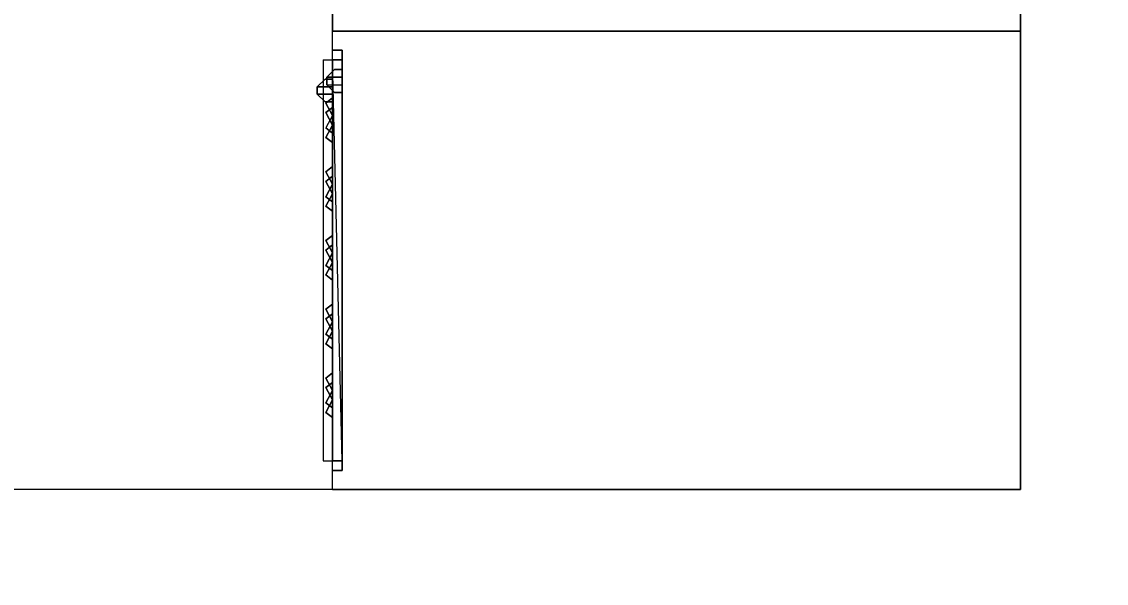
# Model space of a CAD drawing. Header units: inches. Extents: x 1913 to 24953, y -2945 to 1064.
# Drawn here: x 10608.32 to 10636.71, y -1128.98 to -1114.28 of the extents above; entities that cross this region are included whole.
import ezdxf

# ---------------------------------------------------------------- set-up
doc = ezdxf.new("R2010")
doc.units = ezdxf.units.IN
doc.header["$MEASUREMENT"] = 0
for name, color, linetype, lineweight in [('A-ANNO-DIMS', 211, 'Continuous', 9), ('A-WALL', 113, 'Continuous', 13), ('G-IMPT', 8, 'Continuous', 9), ('Q-SPCQ', 91, 'Continuous', 9)]:
    doc.layers.add(name, color=color, linetype=linetype, lineweight=lineweight)
doc.styles.add('Arial', font='arial.ttf', dxfattribs={"height": 12})
doc.dimstyles.new('Linear_-_3_32__Arial', dxfattribs={"dimscale": 12, "dimtxt": 12.243113, "dimasz": 1.333333, "dimexe": 1, "dimexo": 0.666667, "dimgap": 0.666667, "dimtad": 1, "dimdec": 5, "dimrnd": 0.03125, "dimzin": 1, "dimdsep": 46, "dimlunit": 4, "dimtxsty": 'Arial', "dimblk1": 'OBLIQUE', "dimblk2": 'OBLIQUE', "dimsah": 1, "dimcen": 0.09, "dimdle": 1, "dimazin": 0, "dimtfac": 1, "dimtdec": 4, "dimtix": 1, "dimtmove": 0, "dimatfit": 3, "dimfxl": 1, "dimtvp": 1, "dimtfill": 1, "dimfrac": 2, "dimtolj": 1, "dimtzin": 0, "dimarcsym": 2})

# ---------------------------------------------------------------- blocks, each defined once
blk = doc.blocks.new('Locker_Block_-_small_296 - 12ZLKR06_dwg-421959-FloorPlan')
at = {"layer": 'G-IMPT'}
for p, q in [((0, 36), (18, 36)), ((0, 36), (0, 24)), ((18, 36), (0, 36)), ((0, 36), (0, 24)), ((0, 24), (0, 36)), ((0, 36), (0, 36)), ((0, 36), (0, 24)), ((18, 36), (0, 36)), ((18, 36), (0, 36)), ((0, 36), (0, 36)), ((18, 36), (18, 24)), ((18, 36), (18, 24)), ((18, 36), (18, 36)), ((18, 36), (18, 36)), ((18, 36), (18, 35.5)), ((18, 36), (18, 35.5)), ((17.75, 35.5), (18, 35.5)), ((17.75, 35.5), (17.75, 24.5)), ((17.75, 24.5), (17.75, 35.5)), ((17.75, 35.5), (18, 35.5)), ((17.75, 35.25), (17.75, 35.5)), ((17.75, 35.5), (17.75, 24.5)), ((17.75, 35.5), (17.75, 35.25)), ((17.75, 35.5), (17.75, 35.25)), ((17.75, 35.25), (17.75, 35.5)), ((17.75, 35.25), (17.75, 35.5)), ((17.75, 35.5), (17.75, 35.25)), ((17.75, 35.5), (17.75, 35.25)), ((17.75, 35.5), (17.75, 35.25)), ((17.75, 35.25), (17.75, 35.5)), ((17.75, 35.25), (17.75, 35.5)), ((17.75, 35.25), (17.75, 35.5)), ((17.75, 35.5), (17.75, 35.25)), ((17.75, 35.5), (17.75, 35.25)), ((17.75, 35.25), (17.75, 35.5)), ((17.75, 35.5), (17.75, 24.5)), ((17.75, 35.5), (17.75, 24.5)), ((17.75, 35.5), (17.75, 24.5)), ((17.75, 35.5), (17.75, 35.25)), ((17.75, 35.5), (17.75, 35.25)), ((17.75, 35.5), (17.75, 24.5)), ((17.75, 24.5), (17.75, 35.5)), ((17.75, 35.5), (17.75, 24.5)), ((17.75, 24.5), (17.75, 35.5)), ((17.75, 24.5), (17.75, 35.5)), ((17.75, 24.5), (17.75, 35.5)), ((17.75, 35.5), (17.75, 35.25)), ((17.75, 35.5), (17.75, 35.25)), ((17.75, 35.5), (17.75, 24.5)), ((17.75, 35.5), (17.75, 24.5)), ((17.75, 35.25), (17.75, 35.5)), ((17.75, 35.5), (17.75, 35.5)), ((17.75, 35.5), (17.75, 35.25)), ((17.75, 35.5), (17.75, 35.25)), ((17.75, 35.5), (17.75, 35.5)), ((17.75, 35.5), (17.75, 35.25)), ((17.75, 35.25), (17.75, 35.5)), ((17.75, 35.5), (17.75, 35.5)), ((17.75, 35.5), (17.75, 35.25)), ((17.75, 35.25), (17.75, 35.5)), ((17.75, 35.25), (17.75, 35.5)), ((17.75, 35.5), (17.75, 35.5)), ((17.75, 35.25), (17.75, 35.5)), ((17.75, 35.25), (17.75, 35.5)), ((17.75, 35.5), (17.75, 35.5)), ((17.75, 35.5), (17.75, 35.5)), ((17.75, 35.5), (17.75, 35.25)), ((17.75, 35.25), (17.75, 35.5)), ((17.75, 35.5), (18, 35.5)), ((17.75, 35.5), (17.75, 35.5)), ((17.75, 35.5), (17.75, 35.5)), ((17.75, 35.5), (18, 35.5)), ((17.75, 35.5), (18, 35.5)), ((17.75, 35.5), (17.75, 35.5)), ((18, 35.5), (17.75, 35.5)), ((17.75, 35.5), (17.75, 35.5)), ((17.75, 35.5), (18, 35.5)), ((17.75, 35.5), (18, 35.5)), ((17.75, 35.5), (18, 35.5)), ((17.75, 35.5), (17.75, 35.5)), ((17.75, 35.5), (18, 35.5)), ((17.75, 35.5), (17.75, 35.5)), ((18, 35.5), (17.75, 35.5)), ((18, 35.5), (17.75, 35.5)), ((18, 35.5), (18, 24.5)), ((18, 35.5), (18, 24.5)), ((18, 35.5), (18, 35.5)), ((18, 35.5), (18, 35.5)), ((18, 35.5), (18, 35.5)), ((18, 35.5), (18, 35.5)), ((18, 35.5), (18, 35.5)), ((18, 35.5), (18, 35.5)), ((18, 35.5), (18, 35.5)), ((18, 35.5), (18, 24.5)), ((18, 35.5), (18, 24.5)), ((18, 35.5), (18, 35.5)), ((18, 35.5), (18, 24.5)), ((18, 35.5), (18, 24.5)), ((18, 35.5), (18, 35.5)), ((17.75, 24.75), (17.75, 35.25)), ((18, 35.25), (17.75, 35.25)), ((17.75, 24.75), (17.75, 35.25)), ((18, 35.25), (17.75, 35.25)), ((17.75, 24.75), (17.75, 35.25)), ((17.75, 35.25), (18, 35.25)), ((17.75, 35.25), (17.75, 24.75)), ((17.75, 35.25), (18, 35.25)), ((17.75, 24.75), (17.75, 35.25)), ((18, 35.25), (17.75, 35.25)), ((17.75, 24.75), (17.75, 35.25)), ((17.75, 35.25), (18, 35.25)), ((17.75, 35.25), (17.75, 24.75)), ((17.75, 35.25), (18, 35.25)), ((17.75, 35.25), (17.75, 24.75)), ((17.75, 35.25), (18, 35.25)), ((18, 35.25), (17.75, 35.25)), ((17.75, 24.75), (17.75, 35.25)), ((17.75, 24.75), (17.75, 35.25)), ((17.75, 35.25), (18, 35.25)), ((18, 35.25), (17.75, 35.25)), ((17.75, 35.25), (17.75, 24.75)), ((17.75, 35.25), (17.75, 24.75)), ((17.75, 35.25), (18, 35.25)), ((17.75, 24.75), (17.75, 35.25)), ((17.75, 35.25), (18, 35.25)), ((17.75, 35.25), (17.75, 24.75)), ((17.75, 35.25), (18, 24.75)), ((17.75, 35.25), (18, 24.75)), ((17.75, 35.25), (18, 35.25)), ((17.75, 24.75), (17.75, 35.25)), ((17.75, 24.75), (17.75, 35.25)), ((17.75, 24.75), (17.75, 35.25)), ((17.75, 24.75), (17.75, 35.25)), ((17.75, 24.75), (17.75, 35.25)), ((17.75, 24.75), (17.75, 35.25)), ((17.75, 24.75), (17.75, 35.25)), ((17.75, 35.25), (17.75, 24.75)), ((17.75, 35.25), (17.75, 24.75)), ((17.75, 24.75), (17.75, 35.25)), ((17.75, 35.25), (17.75, 24.75)), ((17.75, 35.25), (17.75, 24.75)), ((17.75, 24.75), (17.75, 35.25)), ((17.75, 24.75), (17.75, 35.25)), ((17.75, 35.25), (17.75, 24.75)), ((17.75, 35.25), (17.75, 35.25)), ((17.75, 35.25), (17.75, 35.25)), ((17.75, 35.25), (17.75, 35.25)), ((17.75, 35.25), (17.75, 35.25)), ((17.75, 35.25), (17.75, 35.25)), ((17.75, 35.25), (17.75, 35.25)), ((18, 35.25), (17.75, 35.25)), ((18, 35.25), (17.75, 35.25)), ((17.75, 35.25), (17.75, 35.25)), ((18, 35.25), (17.75, 35.25)), ((17.75, 35.25), (17.75, 35.25)), ((17.75, 35.25), (18, 35.25)), ((18, 35.25), (17.75, 35.25)), ((17.75, 35.25), (17.75, 35.25)), ((17.75, 35.25), (18, 35.25)), ((18, 35.25), (17.75, 35.25)), ((18, 35.25), (17.75, 35.25)), ((17.75, 35.25), (17.75, 35.25)), ((18, 35.25), (17.75, 35.25)), ((17.75, 35.25), (17.75, 35.25)), ((17.75, 35.25), (18, 35.25)), ((18, 35.25), (17.75, 35.25)), ((18, 35.25), (17.75, 35.25)), ((17.75, 35.25), (17.75, 35.25)), ((18.25, 35.25), (18, 35.25)), ((18, 35.25), (18, 24.75)), ((18, 24.75), (18, 35.25)), ((18, 24.75), (18, 35.25)), ((18, 24.75), (18, 35.25)), ((18, 24.75), (18, 35.25)), ((18, 24.75), (18, 35.25)), ((18, 24.75), (18, 35.25)), ((18, 24.75), (18, 35.25)), ((18, 24.75), (18, 35.25)), ((18, 35.25), (18, 24.75)), ((18, 24.75), (18, 35.25)), ((18, 35.25), (18, 24.75)), ((18, 24.75), (18, 35.25)), ((18, 24.75), (18, 35.25)), ((18, 24.75), (18, 35.25)), ((18, 35.25), (18, 35.25)), ((18, 35.25), (18, 35.25)), ((18, 35.25), (18, 35.25)), ((18, 35.25), (18, 35.25)), ((18, 35.25), (18, 35.25)), ((18, 35.25), (18, 35.25)), ((18, 35.25), (18, 24.75)), ((18, 35.25), (18, 35.25)), ((18, 24.75), (18, 35.25)), ((18, 24.75), (18, 35.25)), ((18, 24.75), (18, 35.25)), ((18, 35.25), (18, 35.25)), ((18, 35.25), (18, 24.75)), ((18, 35.25), (18, 35.25)), ((18, 24.75), (18, 35.25)), ((18, 24.75), (18, 35.25)), ((18, 24.75), (18, 35.25)), ((18, 35.25), (18, 35.25)), ((18, 24.75), (18, 35.25)), ((18, 24.75), (18, 35.25)), ((18, 35.25), (18, 35.25)), ((18, 24.75), (18, 35.25)), ((18, 24.75), (18, 35.25)), ((18, 35.25), (18, 35.25)), ((18.25, 24.75), (18.25, 35.25)), ((18, 33.656), (18, 34.116)), ((18, 33.656), (18, 34.116)), ((18, 34.116), (18.181, 33.982)), ((18, 34.116), (18.181, 33.982)), ((18, 33.656), (18, 34.116)), ((18.181, 33.982), (18, 34.116)), ((18, 34.116), (18.181, 33.982)), ((18, 34.116), (18, 33.656)), ((18.181, 33.982), (18, 34.116)), ((18.181, 33.982), (18, 34.116)), ((18, 33.656), (18, 34.116)), ((18, 34.116), (18, 33.656)), ((18, 33.656), (18, 34.116)), ((18.181, 33.982), (18, 34.116)), ((18, 34.116), (18.181, 33.982)), ((18, 34.116), (18, 33.656)), ((18.181, 33.982), (18, 34.116)), ((18.181, 33.982), (18, 34.116)), ((18, 34.116), (18, 34.116)), ((18, 34.116), (18.181, 33.982)), ((18, 34.116), (18, 34.116)), ((18.181, 33.982), (18, 34.116)), ((18, 34.116), (18.181, 33.982)), ((18, 34.116), (18, 34.116)), ((18.181, 33.982), (18, 34.116)), ((18.181, 33.982), (18, 34.116)), ((18.181, 33.982), (18, 34.116)), ((18, 34.116), (18, 34.116)), ((18, 33.656), (18.181, 33.982)), ((18, 33.656), (18.181, 33.982)), ((18, 33.656), (18.181, 33.982)), ((18.181, 33.982), (18, 33.656)), ((18.181, 33.982), (18, 33.656)), ((18.181, 33.982), (18, 33.656)), ((18, 33.656), (18.181, 33.982)), ((18.181, 33.982), (18, 33.656)), ((18, 33.407), (18, 33.866)), ((18, 33.866), (18.181, 33.732)), ((18, 33.866), (18.181, 33.732)), ((18, 33.866), (18, 33.407)), ((18, 33.407), (18, 33.866)), ((18.181, 33.732), (18, 33.866)), ((18, 33.866), (18.181, 33.732)), ((18, 33.866), (18, 33.407)), ((18.181, 33.732), (18, 33.866)), ((18.181, 33.732), (18, 33.866)), ((18, 33.866), (18, 33.866)), ((18, 33.866), (18.181, 33.732)), ((18, 33.866), (18, 33.866)), ((18.181, 33.732), (18, 33.866)), ((18.181, 33.982), (18.181, 33.982)), ((18.181, 33.982), (18.181, 33.982)), ((18.181, 33.982), (18.181, 33.982)), ((18.181, 33.982), (18.181, 33.982)), ((18.181, 33.982), (18.181, 33.982)), ((18.181, 33.982), (18.181, 33.982)), ((18.181, 33.982), (18.181, 33.982)), ((18.181, 33.982), (18.181, 33.982)), ((18, 33.407), (18.181, 33.732)), ((18.181, 33.732), (18, 33.407)), ((18, 33.407), (18.181, 33.732)), ((18.181, 33.732), (18, 33.407)), ((18, 33.196), (18, 33.656)), ((18, 33.196), (18, 33.656)), ((18, 33.656), (18, 33.196)), ((18, 33.196), (18, 33.656)), ((18, 33.656), (18, 33.196)), ((18, 33.656), (18, 33.196)), ((18, 33.656), (18, 33.196)), ((18, 33.656), (18, 33.196)), ((18.181, 33.331), (18, 33.656)), ((18.181, 33.331), (18, 33.656)), ((18, 33.656), (18.181, 33.331)), ((18, 33.656), (18.181, 33.331)), ((18, 33.656), (18.181, 33.331)), ((18, 33.656), (18.181, 33.331)), ((18, 33.656), (18.181, 33.331)), ((18, 33.656), (18.181, 33.331)), ((18, 33.656), (18, 33.656)), ((18, 33.656), (18, 33.656)), ((18, 33.656), (18, 33.656)), ((18, 33.656), (18, 33.656)), ((18.181, 33.732), (18.181, 33.732)), ((18.181, 33.732), (18.181, 33.732)), ((18.181, 33.732), (18.181, 33.732)), ((18.181, 33.732), (18.181, 33.732)), ((18, 33.407), (18, 32.946)), ((18, 32.946), (18, 33.407)), ((18, 33.407), (18, 32.946)), ((18, 32.946), (18, 33.407)), ((18, 33.407), (18.181, 33.082)), ((18.181, 33.082), (18, 33.407)), ((18, 33.407), (18.181, 33.082)), ((18, 33.407), (18.181, 33.082)), ((18, 33.407), (18, 33.407)), ((18, 33.407), (18, 33.407)), ((18, 33.196), (18.181, 33.331)), ((18, 33.196), (18.181, 33.331)), ((18, 33.196), (18.181, 33.331)), ((18.181, 33.331), (18, 33.196)), ((18, 33.196), (18.181, 33.331)), ((18.181, 33.331), (18, 33.196)), ((18, 33.196), (18.181, 33.331)), ((18.181, 33.331), (18, 33.196)), ((18.181, 33.331), (18, 33.196)), ((18.181, 33.331), (18, 33.196)), ((18, 33.196), (18.181, 33.331)), ((18.181, 33.331), (18, 33.196)), ((18, 33.196), (18.181, 33.331)), ((18.181, 33.331), (18, 33.196)), ((18.181, 33.331), (18, 33.196)), ((18.181, 33.331), (18, 33.196)), ((18.181, 33.331), (18.181, 33.331)), ((18.181, 33.331), (18.181, 33.331)), ((18.181, 33.331), (18.181, 33.331)), ((18.181, 33.331), (18.181, 33.331)), ((18.181, 33.331), (18.181, 33.331)), ((18.181, 33.331), (18.181, 33.331)), ((18.181, 33.331), (18.181, 33.331)), ((18.181, 33.331), (18.181, 33.331)), ((18, 33.196), (18, 33.196)), ((18, 33.196), (18, 33.196)), ((18, 33.196), (18, 33.196)), ((18, 33.196), (18, 33.196)), ((18, 32.946), (18.181, 33.082)), ((18.181, 33.082), (18, 32.946)), ((18, 32.946), (18.181, 33.082)), ((18, 32.946), (18.181, 33.082)), ((18, 32.946), (18.181, 33.082)), ((18.181, 33.082), (18, 32.946)), ((18.181, 33.082), (18, 32.946)), ((18.181, 33.082), (18, 32.946)), ((18, 32.946), (18, 32.946)), ((18, 32.946), (18, 32.946)), ((18.181, 33.082), (18.181, 33.082)), ((18.181, 33.082), (18.181, 33.082)), ((18.181, 33.082), (18.181, 33.082)), ((18.181, 33.082), (18.181, 33.082)), ((18, 31.856), (18, 32.316)), ((18, 31.856), (18, 32.316)), ((18, 32.316), (18.181, 32.182)), ((18, 32.316), (18.181, 32.182)), ((18, 32.316), (18.181, 32.182)), ((18, 32.316), (18, 31.856)), ((18.181, 32.182), (18, 32.316)), ((18, 32.316), (18, 31.856)), ((18, 32.316), (18.181, 32.182)), ((18, 32.316), (18, 31.856)), ((18, 32.316), (18.181, 32.182)), ((18, 32.316), (18, 31.856)), ((18, 32.316), (18.181, 32.182)), ((18, 32.316), (18, 31.856)), ((18.181, 32.182), (18, 32.316)), ((18, 32.316), (18, 31.856)), ((18, 32.316), (18.181, 32.182)), ((18, 32.316), (18, 32.316)), ((18.181, 32.182), (18, 32.316)), ((18, 32.316), (18.181, 32.182)), ((18, 32.316), (18, 32.316)), ((18.181, 32.182), (18, 32.316)), ((18, 32.316), (18.181, 32.182)), ((18, 32.316), (18, 32.316)), ((18.181, 32.182), (18, 32.316)), ((18.181, 32.182), (18, 32.316)), ((18.181, 32.182), (18, 32.316)), ((18, 32.316), (18, 32.316)), ((18, 31.856), (18.181, 32.182)), ((18, 31.856), (18.181, 32.182)), ((18.181, 32.182), (18, 31.856)), ((18.181, 32.182), (18, 31.856)), ((18.181, 32.182), (18, 31.856)), ((18.181, 32.182), (18, 31.856)), ((18.181, 32.182), (18, 31.856)), ((18.181, 32.182), (18, 31.856)), ((18.181, 32.182), (18.181, 32.182)), ((18.181, 32.182), (18.181, 32.182)), ((18.181, 32.182), (18.181, 32.182)), ((18.181, 32.182), (18.181, 32.182)), ((18.181, 32.182), (18.181, 32.182)), ((18.181, 32.182), (18.181, 32.182)), ((18.181, 32.182), (18.181, 32.182)), ((18.181, 32.182), (18.181, 32.182)), ((18, 32.066), (18, 31.607)), ((18, 32.066), (18.181, 31.932)), ((18, 31.607), (18, 32.066)), ((18.181, 31.932), (18, 32.066)), ((18, 32.066), (18.181, 31.932)), ((18, 32.066), (18, 31.607)), ((18.181, 31.932), (18, 32.066)), ((18, 32.066), (18, 31.607)), ((18, 32.066), (18, 32.066)), ((18, 32.066), (18.181, 31.932)), ((18, 32.066), (18.181, 31.932)), ((18, 32.066), (18, 32.066)), ((18, 32.066), (18.181, 31.932)), ((18, 32.066), (18.181, 31.932)), ((18, 31.607), (18.181, 31.932)), ((18, 31.607), (18.181, 31.932)), ((18.181, 31.932), (18, 31.607)), ((18.181, 31.932), (18, 31.607)), ((18, 31.396), (18, 31.856)), ((18, 31.396), (18, 31.856)), ((18, 31.396), (18, 31.856)), ((18, 31.856), (18, 31.396)), ((18, 31.396), (18, 31.856)), ((18, 31.396), (18, 31.856)), ((18, 31.396), (18, 31.856)), ((18, 31.856), (18, 31.396)), ((18.181, 31.531), (18, 31.856)), ((18, 31.856), (18.181, 31.531)), ((18, 31.856), (18.181, 31.531)), ((18.181, 31.531), (18, 31.856)), ((18, 31.856), (18.181, 31.531)), ((18.181, 31.531), (18, 31.856)), ((18.181, 31.531), (18, 31.856)), ((18, 31.856), (18.181, 31.531)), ((18, 31.856), (18, 31.856)), ((18, 31.856), (18, 31.856)), ((18, 31.856), (18, 31.856)), ((18, 31.856), (18, 31.856)), ((18.181, 31.932), (18.181, 31.932)), ((18.181, 31.932), (18.181, 31.932)), ((18.181, 31.932), (18.181, 31.932)), ((18.181, 31.932), (18.181, 31.932)), ((18, 31.607), (18, 31.146)), ((18, 31.607), (18, 31.146)), ((18, 31.146), (18, 31.607)), ((18, 31.146), (18, 31.607)), ((18, 31.607), (18.181, 31.282)), ((18, 31.607), (18.181, 31.282)), ((18.181, 31.282), (18, 31.607)), ((18.181, 31.282), (18, 31.607)), ((18, 31.607), (18, 31.607)), ((18, 31.607), (18, 31.607)), ((18, 31.396), (18.181, 31.531)), ((18, 31.396), (18.181, 31.531)), ((18, 31.396), (18.181, 31.531)), ((18.181, 31.531), (18, 31.396)), ((18, 31.396), (18.181, 31.531)), ((18, 31.396), (18.181, 31.531)), ((18, 31.396), (18.181, 31.531)), ((18.181, 31.531), (18, 31.396)), ((18, 31.396), (18.181, 31.531)), ((18.181, 31.531), (18, 31.396)), ((18.181, 31.531), (18, 31.396)), ((18.181, 31.531), (18, 31.396)), ((18, 31.396), (18.181, 31.531)), ((18.181, 31.531), (18, 31.396)), ((18.181, 31.531), (18, 31.396)), ((18.181, 31.531), (18, 31.396)), ((18.181, 31.531), (18.181, 31.531)), ((18.181, 31.531), (18.181, 31.531)), ((18.181, 31.531), (18.181, 31.531)), ((18.181, 31.531), (18.181, 31.531)), ((18.181, 31.531), (18.181, 31.531)), ((18.181, 31.531), (18.181, 31.531)), ((18.181, 31.531), (18.181, 31.531)), ((18.181, 31.531), (18.181, 31.531)), ((18, 31.396), (18, 31.396)), ((18, 31.396), (18, 31.396)), ((18, 31.396), (18, 31.396)), ((18, 31.396), (18, 31.396)), ((18, 31.146), (18.181, 31.282)), ((18, 31.146), (18.181, 31.282)), ((18, 31.146), (18.181, 31.282)), ((18, 31.146), (18.181, 31.282)), ((18.181, 31.282), (18, 31.146)), ((18.181, 31.282), (18, 31.146)), ((18.181, 31.282), (18, 31.146)), ((18.181, 31.282), (18, 31.146)), ((18.181, 31.282), (18.181, 31.282)), ((18.181, 31.282), (18.181, 31.282)), ((18.181, 31.282), (18.181, 31.282)), ((18.181, 31.282), (18.181, 31.282)), ((18, 31.146), (18, 31.146)), ((18, 31.146), (18, 31.146)), ((18, 30.056), (18, 30.516)), ((18, 30.056), (18, 30.516)), ((18, 30.516), (18.181, 30.382)), ((18, 30.516), (18.181, 30.382)), ((18, 30.056), (18, 30.516)), ((18, 30.516), (18.181, 30.382)), ((18, 30.056), (18, 30.516)), ((18.181, 30.382), (18, 30.516)), ((18, 30.056), (18, 30.516)), ((18, 30.056), (18, 30.516)), ((18, 30.516), (18.181, 30.382)), ((18.181, 30.382), (18, 30.516)), ((18, 30.056), (18, 30.516)), ((18, 30.516), (18.181, 30.382)), ((18, 30.516), (18, 30.056)), ((18.181, 30.382), (18, 30.516)), ((18.181, 30.382), (18, 30.516)), ((18.181, 30.382), (18, 30.516)), ((18, 30.516), (18, 30.516)), ((18.181, 30.382), (18, 30.516)), ((18.181, 30.382), (18, 30.516)), ((18, 30.516), (18, 30.516)), ((18, 30.516), (18.181, 30.382)), ((18, 30.516), (18, 30.516)), ((18.181, 30.382), (18, 30.516)), ((18.181, 30.382), (18, 30.516)), ((18.181, 30.382), (18, 30.516)), ((18, 30.516), (18, 30.516)), ((18, 30.056), (18.181, 30.382)), ((18, 30.056), (18.181, 30.382)), ((18, 30.056), (18.181, 30.382)), ((18, 30.056), (18.181, 30.382)), ((18, 30.056), (18.181, 30.382)), ((18, 30.056), (18.181, 30.382)), ((18, 30.056), (18.181, 30.382)), ((18.181, 30.382), (18, 30.056)), ((18.181, 30.382), (18.181, 30.382)), ((18.181, 30.382), (18.181, 30.382)), ((18.181, 30.382), (18.181, 30.382)), ((18.181, 30.382), (18.181, 30.382)), ((18.181, 30.382), (18.181, 30.382)), ((18.181, 30.382), (18.181, 30.382)), ((18.181, 30.382), (18.181, 30.382)), ((18.181, 30.382), (18.181, 30.382)), ((18, 29.807), (18, 30.266)), ((18, 29.807), (18, 30.266)), ((18, 30.266), (18.181, 30.132)), ((18, 30.266), (18.181, 30.132)), ((18, 30.266), (18.181, 30.132)), ((18, 30.266), (18, 29.807)), ((18, 29.807), (18, 30.266)), ((18, 30.266), (18.181, 30.132)), ((18, 30.266), (18.181, 30.132)), ((18, 30.266), (18, 30.266)), ((18.181, 30.132), (18, 30.266)), ((18.181, 30.132), (18, 30.266)), ((18.181, 30.132), (18, 30.266)), ((18, 30.266), (18, 30.266)), ((18, 29.807), (18.181, 30.132)), ((18, 29.807), (18.181, 30.132)), ((18, 29.807), (18.181, 30.132)), ((18.181, 30.132), (18, 29.807)), ((18.181, 30.132), (18.181, 30.132)), ((18.181, 30.132), (18.181, 30.132)), ((18.181, 30.132), (18.181, 30.132)), ((18.181, 30.132), (18.181, 30.132)), ((18, 29.596), (18, 30.056)), ((18, 29.596), (18, 30.056)), ((18, 30.056), (18, 29.596)), ((18, 29.596), (18, 30.056)), ((18, 29.596), (18, 30.056)), ((18, 29.596), (18, 30.056)), ((18, 30.056), (18, 29.596)), ((18, 29.596), (18, 30.056)), ((18.181, 29.731), (18, 30.056)), ((18, 30.056), (18.181, 29.731)), ((18, 30.056), (18.181, 29.731)), ((18.181, 29.731), (18, 30.056)), ((18.181, 29.731), (18, 30.056)), ((18.181, 29.731), (18, 30.056)), ((18, 30.056), (18.181, 29.731)), ((18.181, 29.731), (18, 30.056)), ((18, 30.056), (18, 30.056)), ((18, 30.056), (18, 30.056)), ((18, 30.056), (18, 30.056)), ((18, 30.056), (18, 30.056)), ((18, 29.807), (18, 29.346)), ((18, 29.346), (18, 29.807)), ((18, 29.346), (18, 29.807)), ((18, 29.346), (18, 29.807)), ((18, 29.807), (18.181, 29.482)), ((18.181, 29.482), (18, 29.807)), ((18.181, 29.482), (18, 29.807)), ((18.181, 29.482), (18, 29.807)), ((18, 29.807), (18, 29.807)), ((18, 29.807), (18, 29.807)), ((18, 29.596), (18.181, 29.731)), ((18, 29.596), (18.181, 29.731)), ((18.181, 29.731), (18, 29.596)), ((18, 29.596), (18.181, 29.731)), ((18, 29.596), (18.181, 29.731)), ((18, 29.596), (18.181, 29.731)), ((18.181, 29.731), (18, 29.596)), ((18, 29.596), (18.181, 29.731)), ((18, 29.596), (18.181, 29.731)), ((18.181, 29.731), (18, 29.596)), ((18, 29.596), (18.181, 29.731)), ((18, 29.596), (18.181, 29.731)), ((18, 29.596), (18.181, 29.731)), ((18.181, 29.731), (18, 29.596)), ((18, 29.596), (18.181, 29.731)), ((18.181, 29.731), (18, 29.596)), ((18, 29.596), (18, 29.596)), ((18, 29.596), (18, 29.596)), ((18, 29.596), (18, 29.596)), ((18, 29.596), (18, 29.596)), ((18.181, 29.731), (18.181, 29.731)), ((18.181, 29.731), (18.181, 29.731)), ((18.181, 29.731), (18.181, 29.731)), ((18.181, 29.731), (18.181, 29.731)), ((18.181, 29.731), (18.181, 29.731)), ((18.181, 29.731), (18.181, 29.731)), ((18.181, 29.731), (18.181, 29.731)), ((18.181, 29.731), (18.181, 29.731)), ((18.181, 29.482), (18, 29.346)), ((18, 29.346), (18.181, 29.482)), ((18.181, 29.482), (18, 29.346)), ((18, 29.346), (18.181, 29.482)), ((18.181, 29.482), (18, 29.346)), ((18.181, 29.482), (18, 29.346)), ((18, 29.346), (18.181, 29.482)), ((18, 29.346), (18.181, 29.482)), ((18, 29.346), (18, 29.346)), ((18, 29.346), (18, 29.346)), ((18.181, 29.482), (18.181, 29.482)), ((18.181, 29.482), (18.181, 29.482)), ((18.181, 29.482), (18.181, 29.482)), ((18.181, 29.482), (18.181, 29.482)), ((18, 28.256), (18, 28.716)), ((18, 28.256), (18, 28.716)), ((18, 28.716), (18.181, 28.582)), ((18, 28.716), (18.181, 28.582)), ((18, 28.716), (18, 28.256)), ((18, 28.716), (18.181, 28.582)), ((18, 28.256), (18, 28.716)), ((18, 28.716), (18.181, 28.582)), ((18, 28.716), (18, 28.256)), ((18, 28.716), (18.181, 28.582)), ((18, 28.256), (18, 28.716)), ((18, 28.716), (18.181, 28.582)), ((18, 28.716), (18.181, 28.582)), ((18, 28.716), (18, 28.256)), ((18, 28.256), (18, 28.716)), ((18, 28.716), (18.181, 28.582)), ((18, 28.716), (18.181, 28.582)), ((18, 28.716), (18, 28.716)), ((18.181, 28.582), (18, 28.716)), ((18.181, 28.582), (18, 28.716)), ((18.181, 28.582), (18, 28.716)), ((18, 28.716), (18, 28.716)), ((18, 28.716), (18.181, 28.582)), ((18, 28.716), (18, 28.716)), ((18, 28.716), (18.181, 28.582)), ((18.181, 28.582), (18, 28.716)), ((18.181, 28.582), (18, 28.716)), ((18, 28.716), (18, 28.716)), ((18, 28.256), (18.181, 28.582)), ((18, 28.256), (18.181, 28.582)), ((18, 28.256), (18.181, 28.582)), ((18, 28.256), (18.181, 28.582)), ((18, 28.256), (18.181, 28.582)), ((18, 28.256), (18.181, 28.582)), ((18, 28.256), (18.181, 28.582)), ((18.181, 28.582), (18, 28.256)), ((18, 28.466), (18, 28.007)), ((18, 28.466), (18.181, 28.332)), ((18, 28.007), (18, 28.466)), ((18.181, 28.332), (18, 28.466)), ((18, 28.466), (18, 28.007)), ((18, 28.466), (18.181, 28.332)), ((18, 28.466), (18.181, 28.332)), ((18, 28.466), (18, 28.007)), ((18.181, 28.332), (18, 28.466)), ((18.181, 28.332), (18, 28.466)), ((18, 28.466), (18, 28.466)), ((18.181, 28.332), (18, 28.466)), ((18.181, 28.332), (18, 28.466)), ((18, 28.466), (18, 28.466)), ((18.181, 28.582), (18.181, 28.582)), ((18.181, 28.582), (18.181, 28.582)), ((18.181, 28.582), (18.181, 28.582)), ((18.181, 28.582), (18.181, 28.582)), ((18.181, 28.582), (18.181, 28.582)), ((18.181, 28.582), (18.181, 28.582)), ((18.181, 28.582), (18.181, 28.582)), ((18.181, 28.582), (18.181, 28.582)), ((18, 28.007), (18.181, 28.332)), ((18, 28.007), (18.181, 28.332)), ((18, 28.007), (18.181, 28.332)), ((18.181, 28.332), (18, 28.007)), ((18, 27.796), (18, 28.256)), ((18, 27.796), (18, 28.256)), ((18, 27.796), (18, 28.256)), ((18, 27.796), (18, 28.256)), ((18, 27.796), (18, 28.256)), ((18, 27.796), (18, 28.256)), ((18, 27.796), (18, 28.256)), ((18, 28.256), (18, 27.796)), ((18, 28.256), (18.181, 27.931)), ((18, 28.256), (18.181, 27.931)), ((18.181, 27.931), (18, 28.256)), ((18.181, 27.931), (18, 28.256)), ((18, 28.256), (18.181, 27.931)), ((18.181, 27.931), (18, 28.256)), ((18, 28.256), (18.181, 27.931)), ((18.181, 27.931), (18, 28.256)), ((18, 28.256), (18, 28.256)), ((18, 28.256), (18, 28.256)), ((18, 28.256), (18, 28.256)), ((18, 28.256), (18, 28.256)), ((18.181, 28.332), (18.181, 28.332)), ((18.181, 28.332), (18.181, 28.332)), ((18.181, 28.332), (18.181, 28.332)), ((18.181, 28.332), (18.181, 28.332)), ((18, 27.546), (18, 28.007)), ((18, 28.007), (18, 27.546)), ((18, 27.546), (18, 28.007)), ((18, 27.546), (18, 28.007)), ((18.181, 27.682), (18, 28.007)), ((18, 28.007), (18.181, 27.682)), ((18.181, 27.682), (18, 28.007)), ((18.181, 27.682), (18, 28.007)), ((18, 28.007), (18, 28.007)), ((18, 28.007), (18, 28.007)), ((18, 27.796), (18.181, 27.931)), ((18, 27.796), (18.181, 27.931)), ((18, 27.796), (18.181, 27.931)), ((18.181, 27.931), (18, 27.796)), ((18, 27.796), (18.181, 27.931)), ((18.181, 27.931), (18, 27.796)), ((18, 27.796), (18.181, 27.931)), ((18.181, 27.931), (18, 27.796)), ((18, 27.796), (18.181, 27.931)), ((18, 27.796), (18.181, 27.931)), ((18, 27.796), (18.181, 27.931)), ((18, 27.796), (18.181, 27.931)), ((18.181, 27.931), (18, 27.796)), ((18.181, 27.931), (18, 27.796)), ((18, 27.796), (18.181, 27.931)), ((18.181, 27.931), (18, 27.796)), ((18.181, 27.931), (18.181, 27.931)), ((18.181, 27.931), (18.181, 27.931)), ((18.181, 27.931), (18.181, 27.931)), ((18.181, 27.931), (18.181, 27.931)), ((18.181, 27.931), (18.181, 27.931)), ((18.181, 27.931), (18.181, 27.931)), ((18.181, 27.931), (18.181, 27.931)), ((18.181, 27.931), (18.181, 27.931)), ((18, 27.796), (18, 27.796)), ((18, 27.796), (18, 27.796)), ((18, 27.796), (18, 27.796)), ((18, 27.796), (18, 27.796)), ((18, 27.546), (18.181, 27.682)), ((18, 27.546), (18.181, 27.682)), ((18, 27.546), (18.181, 27.682)), ((18.181, 27.682), (18, 27.546)), ((18.181, 27.682), (18, 27.546)), ((18.181, 27.682), (18, 27.546)), ((18, 27.546), (18.181, 27.682)), ((18.181, 27.682), (18, 27.546)), ((18, 27.546), (18, 27.546)), ((18, 27.546), (18, 27.546)), ((18.181, 27.682), (18.181, 27.682)), ((18.181, 27.682), (18.181, 27.682)), ((18.181, 27.682), (18.181, 27.682)), ((18.181, 27.682), (18.181, 27.682)), ((18, 26.916), (18, 26.456)), ((18, 26.916), (18.181, 26.782)), ((18, 26.916), (18, 26.456)), ((18, 26.916), (18.181, 26.782)), ((18, 26.456), (18, 26.916)), ((18, 26.916), (18.181, 26.782)), ((18, 26.456), (18, 26.916)), ((18.181, 26.782), (18, 26.916)), ((18, 26.456), (18, 26.916)), ((18, 26.456), (18, 26.916)), ((18, 26.916), (18.181, 26.782)), ((18.181, 26.782), (18, 26.916)), ((18, 26.916), (18.181, 26.782)), ((18, 26.916), (18, 26.456)), ((18, 26.456), (18, 26.916)), ((18.181, 26.782), (18, 26.916)), ((18.181, 26.782), (18, 26.916)), ((18.181, 26.782), (18, 26.916)), ((18, 26.916), (18, 26.916)), ((18, 26.916), (18.181, 26.782)), ((18, 26.916), (18, 26.916)), ((18.181, 26.782), (18, 26.916)), ((18, 26.916), (18.181, 26.782)), ((18, 26.916), (18, 26.916)), ((18.181, 26.782), (18, 26.916)), ((18.181, 26.782), (18, 26.916)), ((18.181, 26.782), (18, 26.916)), ((18, 26.916), (18, 26.916)), ((18, 26.456), (18.181, 26.782)), ((18, 26.456), (18.181, 26.782)), ((18, 26.456), (18.181, 26.782)), ((18, 26.456), (18.181, 26.782)), ((18, 26.456), (18.181, 26.782)), ((18, 26.456), (18.181, 26.782)), ((18.181, 26.782), (18, 26.456)), ((18, 26.456), (18.181, 26.782)), ((18.181, 26.782), (18.181, 26.782)), ((18.181, 26.782), (18.181, 26.782)), ((18.181, 26.782), (18.181, 26.782)), ((18.181, 26.782), (18.181, 26.782)), ((18.181, 26.782), (18.181, 26.782)), ((18.181, 26.782), (18.181, 26.782)), ((18.181, 26.782), (18.181, 26.782)), ((18.181, 26.782), (18.181, 26.782)), ((18, 26.207), (18, 26.666)), ((18, 26.666), (18.181, 26.532)), ((18, 26.207), (18, 26.666)), ((18.181, 26.532), (18, 26.666)), ((18, 26.207), (18, 26.666)), ((18, 26.666), (18.181, 26.532)), ((18, 26.207), (18, 26.666)), ((18.181, 26.532), (18, 26.666)), ((18, 26.666), (18.181, 26.532)), ((18, 26.666), (18, 26.666)), ((18.181, 26.532), (18, 26.666)), ((18.181, 26.532), (18, 26.666)), ((18.181, 26.532), (18, 26.666)), ((18, 26.666), (18, 26.666)), ((18, 26.207), (18.181, 26.532)), ((18, 26.207), (18.181, 26.532)), ((18, 26.207), (18.181, 26.532)), ((18, 26.207), (18.181, 26.532)), ((18, 25.996), (18, 26.456)), ((18, 25.996), (18, 26.456)), ((18, 26.456), (18, 25.996)), ((18, 25.996), (18, 26.456)), ((18, 26.456), (18, 25.996)), ((18, 26.456), (18, 25.996)), ((18, 25.996), (18, 26.456)), ((18, 25.996), (18, 26.456)), ((18.181, 26.131), (18, 26.456)), ((18.181, 26.131), (18, 26.456)), ((18, 26.456), (18.181, 26.131)), ((18.181, 26.131), (18, 26.456)), ((18, 26.456), (18.181, 26.131)), ((18.181, 26.131), (18, 26.456)), ((18.181, 26.131), (18, 26.456)), ((18.181, 26.131), (18, 26.456)), ((18, 26.456), (18, 26.456)), ((18, 26.456), (18, 26.456)), ((18, 26.456), (18, 26.456)), ((18, 26.456), (18, 26.456)), ((18.181, 26.532), (18.181, 26.532)), ((18.181, 26.532), (18.181, 26.532)), ((18.181, 26.532), (18.181, 26.532)), ((18.181, 26.532), (18.181, 26.532)), ((18, 26.207), (18, 25.746)), ((18, 25.746), (18, 26.207)), ((18, 25.746), (18, 26.207)), ((18, 25.746), (18, 26.207)), ((18, 26.207), (18.181, 25.882)), ((18.181, 25.882), (18, 26.207)), ((18.181, 25.882), (18, 26.207)), ((18.181, 25.882), (18, 26.207)), ((18, 26.207), (18, 26.207)), ((18, 26.207), (18, 26.207)), ((18, 25.996), (18.181, 26.131)), ((18, 25.996), (18.181, 26.131)), ((18.181, 26.131), (18, 25.996)), ((18.181, 26.131), (18, 25.996)), ((18.181, 26.131), (18, 25.996)), ((18.181, 26.131), (18, 25.996)), ((18.181, 26.131), (18, 25.996)), ((18, 25.996), (18.181, 26.131)), ((18, 25.996), (18.181, 26.131)), ((18, 25.996), (18.181, 26.131)), ((18, 25.996), (18.181, 26.131)), ((18.181, 26.131), (18, 25.996)), ((18.181, 26.131), (18, 25.996)), ((18.181, 26.131), (18, 25.996)), ((18, 25.996), (18.181, 26.131)), ((18, 25.996), (18.181, 26.131)), ((18.181, 26.131), (18.181, 26.131)), ((18.181, 26.131), (18.181, 26.131)), ((18.181, 26.131), (18.181, 26.131)), ((18.181, 26.131), (18.181, 26.131)), ((18.181, 26.131), (18.181, 26.131)), ((18.181, 26.131), (18.181, 26.131)), ((18.181, 26.131), (18.181, 26.131)), ((18.181, 26.131), (18.181, 26.131)), ((18, 25.996), (18, 25.996)), ((18, 25.996), (18, 25.996)), ((18, 25.996), (18, 25.996)), ((18, 25.996), (18, 25.996)), ((18.181, 25.882), (18, 25.746)), ((18, 25.746), (18.181, 25.882)), ((18, 25.746), (18.181, 25.882)), ((18, 25.746), (18.181, 25.882)), ((18, 25.746), (18.181, 25.882)), ((18.181, 25.882), (18, 25.746)), ((18, 25.746), (18.181, 25.882)), ((18.181, 25.882), (18, 25.746)), ((18, 25.652), (18, 25.853)), ((18, 25.652), (18, 25.853)), ((18, 25.853), (18, 25.853)), ((18, 25.652), (18, 25.853)), ((18, 25.853), (18, 25.652)), ((18, 25.853), (18, 25.853)), ((18, 25.652), (18, 25.853)), ((18, 25.853), (18, 25.853)), ((18, 25.853), (18, 25.652)), ((18, 25.853), (18, 25.853)), ((18, 25.853), (18, 25.652)), ((18, 25.853), (18, 25.652)), ((18.2, 25.853), (18, 25.853)), ((18.2, 25.853), (18, 25.853)), ((18.2, 25.853), (18, 25.853)), ((18.2, 25.853), (18, 25.853)), ((18.2, 25.853), (18, 25.853)), ((18, 25.853), (18.2, 25.853)), ((18, 25.853), (18.2, 25.853)), ((18, 25.853), (18.2, 25.853)), ((18.181, 25.882), (18.181, 25.882)), ((18.181, 25.882), (18.181, 25.882)), ((18.181, 25.882), (18.181, 25.882)), ((18.181, 25.882), (18.181, 25.882)), ((18.402, 25.652), (18.2, 25.853)), ((18.2, 25.853), (18.402, 25.652)), ((18.2, 25.853), (18.402, 25.652)), ((18.2, 25.853), (18.402, 25.652)), ((18.402, 25.652), (18.2, 25.853)), ((18.2, 25.853), (18.402, 25.652)), ((18.402, 25.652), (18.2, 25.853)), ((18.2, 25.853), (18.402, 25.652)), ((18.2, 25.853), (18.2, 25.853)), ((18.2, 25.853), (18.2, 25.853)), ((18.2, 25.853), (18.2, 25.853)), ((18.2, 25.853), (18.2, 25.853)), ((17.75, 25.403), (17.75, 25.603)), ((17.75, 25.603), (17.75, 25.603)), ((17.75, 25.403), (17.75, 25.603)), ((17.75, 25.603), (17.75, 25.403)), ((17.75, 25.603), (17.75, 25.603)), ((17.75, 25.403), (17.75, 25.603)), ((17.951, 25.603), (17.75, 25.603)), ((17.75, 25.603), (17.951, 25.603)), ((17.75, 25.603), (17.951, 25.603)), ((17.951, 25.603), (17.75, 25.603)), ((18.152, 25.403), (17.951, 25.603)), ((18.152, 25.403), (17.951, 25.603)), ((18.152, 25.403), (17.951, 25.603)), ((18.152, 25.403), (17.951, 25.603)), ((17.951, 25.603), (17.951, 25.603)), ((17.951, 25.603), (17.951, 25.603)), ((18, 25.746), (18, 25.746)), ((18, 25.746), (18, 25.746)), ((18, 25.652), (18, 25.452)), ((18, 25.652), (18, 25.452)), ((18, 25.652), (18, 25.452)), ((18, 25.452), (18, 25.652)), ((18, 25.452), (18, 25.652)), ((18, 25.452), (18, 25.652)), ((18, 25.652), (18, 25.452)), ((18, 25.452), (18, 25.652)), ((18.402, 25.652), (18, 25.652)), ((18, 25.652), (18.402, 25.652)), ((18, 25.652), (18.402, 25.652)), ((18, 25.652), (18.402, 25.652)), ((18.402, 25.652), (18, 25.652)), ((18, 25.652), (18.402, 25.652)), ((18.402, 25.652), (18, 25.652)), ((18, 25.652), (18.402, 25.652)), ((18.402, 25.652), (18.402, 25.452)), ((18.402, 25.452), (18.402, 25.652)), ((18.402, 25.452), (18.402, 25.652)), ((18.402, 25.452), (18.402, 25.652)), ((18.402, 25.452), (18.402, 25.652)), ((18.402, 25.652), (18.402, 25.452)), ((18.402, 25.652), (18.402, 25.452)), ((18.402, 25.652), (18.402, 25.452)), ((18.402, 25.652), (18.402, 25.652)), ((18.402, 25.652), (18.402, 25.652)), ((18.402, 25.652), (18.402, 25.652)), ((18.402, 25.652), (18.402, 25.652)), ((17.75, 25.202), (17.75, 25.403)), ((17.75, 25.202), (17.75, 25.403)), ((17.75, 25.202), (17.75, 25.403)), ((17.75, 25.202), (17.75, 25.403)), ((18.152, 25.403), (17.75, 25.403)), ((18.152, 25.403), (17.75, 25.403)), ((18.152, 25.403), (17.75, 25.403)), ((18.152, 25.403), (17.75, 25.403)), ((18, 25.252), (18, 25.452)), ((18, 25.252), (18, 25.452)), ((18, 25.452), (18, 25.252)), ((18, 25.252), (18, 25.452)), ((18, 25.452), (18, 25.252)), ((18, 25.452), (18, 25.252)), ((18, 25.452), (18, 25.252)), ((18, 25.252), (18, 25.452)), ((18.402, 25.452), (18, 25.452)), ((18.402, 25.452), (18, 25.452)), ((18.402, 25.452), (18, 25.452)), ((18.402, 25.452), (18, 25.452)), ((18.402, 25.452), (18, 25.452)), ((18, 25.452), (18.402, 25.452)), ((18, 25.452), (18.402, 25.452)), ((18, 25.452), (18.402, 25.452)), ((18.152, 25.403), (18.152, 25.202)), ((18.152, 25.202), (18.152, 25.403)), ((18.152, 25.202), (18.152, 25.403)), ((18.152, 25.403), (18.152, 25.202)), ((18.152, 25.403), (18.152, 25.403)), ((18.152, 25.403), (18.152, 25.403)), ((18.402, 25.452), (18.2, 25.252)), ((18.2, 25.252), (18.402, 25.452)), ((18.402, 25.452), (18.2, 25.252)), ((18.2, 25.252), (18.402, 25.452)), ((18.402, 25.452), (18.2, 25.252)), ((18.402, 25.452), (18.2, 25.252)), ((18.2, 25.252), (18.402, 25.452)), ((18.402, 25.452), (18.2, 25.252)), ((18.402, 25.452), (18.402, 25.452)), ((18.402, 25.452), (18.402, 25.452)), ((18.402, 25.452), (18.402, 25.452)), ((18.402, 25.452), (18.402, 25.452)), ((17.75, 25.202), (17.75, 25.002)), ((17.75, 25.002), (17.75, 25.202)), ((17.75, 25.202), (17.75, 25.002)), ((17.75, 25.202), (17.75, 25.002)), ((18.152, 25.202), (17.75, 25.202)), ((18.152, 25.202), (17.75, 25.202)), ((18.152, 25.202), (17.75, 25.202)), ((17.75, 25.202), (18.152, 25.202)), ((17.75, 25.002), (17.75, 25.002)), ((17.75, 25.002), (17.75, 25.002)), ((17.951, 25.002), (17.75, 25.002)), ((17.951, 25.002), (17.75, 25.002)), ((17.951, 25.002), (17.75, 25.002)), ((17.75, 25.002), (17.951, 25.002)), ((17.951, 25.002), (18.152, 25.202)), ((17.951, 25.002), (18.152, 25.202)), ((18.152, 25.202), (17.951, 25.002)), ((18.152, 25.202), (17.951, 25.002)), ((17.951, 25.002), (17.951, 25.002)), ((17.951, 25.002), (17.951, 25.002)), ((18, 25.252), (18, 25.252)), ((18, 25.252), (18, 25.252)), ((18, 25.252), (18, 25.252)), ((18, 25.252), (18, 25.252)), ((18, 25.252), (18.2, 25.252)), ((18.2, 25.252), (18, 25.252)), ((18.2, 25.252), (18, 25.252)), ((18, 25.252), (18.2, 25.252)), ((18.2, 25.252), (18, 25.252)), ((18, 25.252), (18.2, 25.252)), ((18, 25.252), (18.2, 25.252)), ((18, 25.252), (18.2, 25.252)), ((18.152, 25.202), (18.152, 25.202)), ((18.152, 25.202), (18.152, 25.202)), ((18.2, 25.252), (18.2, 25.252)), ((18.2, 25.252), (18.2, 25.252)), ((18.2, 25.252), (18.2, 25.252)), ((18.2, 25.252), (18.2, 25.252)), ((17.75, 24.75), (18, 24.75)), ((17.75, 24.75), (18, 24.75)), ((18, 24.75), (17.75, 24.75)), ((17.75, 24.75), (18, 24.75)), ((17.75, 24.75), (18, 24.75)), ((18, 24.75), (17.75, 24.75)), ((17.75, 24.75), (18, 24.75)), ((17.75, 24.75), (18, 24.75)), ((18, 24.75), (17.75, 24.75)), ((18, 24.75), (17.75, 24.75)), ((17.75, 24.75), (18, 24.75)), ((18, 24.75), (17.75, 24.75)), ((18, 24.75), (17.75, 24.75)), ((17.75, 24.75), (18, 24.75)), ((17.75, 24.75), (17.75, 24.5)), ((17.75, 24.75), (17.75, 24.5)), ((17.75, 24.75), (17.75, 24.5)), ((17.75, 24.5), (17.75, 24.75)), ((17.75, 24.5), (17.75, 24.75)), ((17.75, 24.5), (17.75, 24.75)), ((17.75, 24.5), (17.75, 24.75)), ((17.75, 24.75), (17.75, 24.5)), ((17.75, 24.75), (17.75, 24.5)), ((17.75, 24.5), (17.75, 24.75)), ((17.75, 24.75), (17.75, 24.5)), ((17.75, 24.5), (17.75, 24.75)), ((17.75, 24.5), (17.75, 24.75)), ((17.75, 24.5), (17.75, 24.75)), ((17.75, 24.5), (17.75, 24.75)), ((17.75, 24.5), (17.75, 24.75)), ((17.75, 24.75), (17.75, 24.5)), ((17.75, 24.75), (17.75, 24.5)), ((17.75, 24.75), (17.75, 24.75)), ((17.75, 24.75), (17.75, 24.5)), ((17.75, 24.75), (17.75, 24.5)), ((17.75, 24.5), (17.75, 24.75)), ((17.75, 24.75), (17.75, 24.75)), ((17.75, 24.5), (17.75, 24.75)), ((17.75, 24.75), (17.75, 24.75)), ((17.75, 24.75), (17.75, 24.5)), ((17.75, 24.75), (17.75, 24.5)), ((17.75, 24.75), (17.75, 24.5)), ((17.75, 24.75), (17.75, 24.75)), ((17.75, 24.5), (17.75, 24.75)), ((17.75, 24.75), (17.75, 24.75)), ((17.75, 24.75), (17.75, 24.5)), ((17.75, 24.75), (17.75, 24.5)), ((17.75, 24.75), (17.75, 24.75)), ((17.75, 24.75), (17.75, 24.5)), ((17.75, 24.75), (17.75, 24.5)), ((18, 24.75), (17.75, 24.75)), ((17.75, 24.75), (17.75, 24.75)), ((17.75, 24.75), (18, 24.75)), ((18, 24.75), (17.75, 24.75)), ((17.75, 24.75), (17.75, 24.75)), ((17.75, 24.75), (18, 24.75)), ((18, 24.75), (17.75, 24.75)), ((18, 24.75), (17.75, 24.75)), ((17.75, 24.75), (17.75, 24.75)), ((18, 24.75), (17.75, 24.75)), ((18, 24.75), (17.75, 24.75)), ((17.75, 24.75), (17.75, 24.75)), ((18, 24.75), (17.75, 24.75)), ((18, 24.75), (17.75, 24.75)), ((17.75, 24.75), (17.75, 24.75)), ((18, 24.75), (17.75, 24.75)), ((18, 24.75), (17.75, 24.75)), ((17.75, 24.75), (17.75, 24.75)), ((18.25, 24.75), (18, 24.75)), ((18, 24.75), (18, 24.75)), ((18, 24.75), (18, 24.75)), ((18, 24.75), (18, 24.75)), ((18, 24.75), (18, 24.75)), ((18, 24.75), (18, 24.75)), ((18, 24.75), (18, 24.75)), ((18, 24.75), (18, 24.75)), ((18, 24.75), (18, 24.75)), ((18, 24.75), (18, 24.75)), ((18, 24.75), (18, 24.75)), ((18, 24.75), (18, 24.75)), ((18, 24.75), (18, 24.75)), ((18, 24.5), (17.75, 24.5)), ((17.75, 24.5), (18, 24.5)), ((17.75, 24.5), (17.75, 24.5)), ((17.75, 24.5), (17.75, 24.5)), ((17.75, 24.5), (17.75, 24.5)), ((17.75, 24.5), (17.75, 24.5)), ((17.75, 24.5), (17.75, 24.5)), ((17.75, 24.5), (17.75, 24.5)), ((17.75, 24.5), (17.75, 24.5)), ((17.75, 24.5), (17.75, 24.5)), ((17.75, 24.5), (18, 24.5)), ((18, 24.5), (17.75, 24.5)), ((17.75, 24.5), (18, 24.5)), ((17.75, 24.5), (17.75, 24.5)), ((18, 24.5), (17.75, 24.5)), ((17.75, 24.5), (18, 24.5)), ((17.75, 24.5), (17.75, 24.5)), ((18, 24.5), (17.75, 24.5)), ((17.75, 24.5), (18, 24.5)), ((17.75, 24.5), (17.75, 24.5)), ((17.75, 24.5), (17.75, 24.5)), ((17.75, 24.5), (18, 24.5)), ((17.75, 24.5), (18, 24.5)), ((17.75, 24.5), (18, 24.5)), ((18, 24.5), (18, 24.5)), ((18, 24.5), (18, 24.5)), ((18, 24.5), (18, 24.5)), ((18, 24.5), (18, 24.5)), ((18, 24.5), (18, 24.5)), ((18, 24.5), (18, 24.5)), ((18, 24.5), (18, 24.5)), ((18, 24.5), (18, 24.5)), ((18, 24.5), (18, 24)), ((18, 24.5), (18, 24.5)), ((18, 24.5), (18, 24)), ((0, 24), (0, 12)), ((0, 24), (0, 12)), ((18, 24), (0, 24)), ((18, 24), (0, 24)), ((0, 24), (0, 12)), ((0, 24), (0, 12)), ((0, 24), (0, 24)), ((0, 24), (0, 24)), ((0, 24), (18, 24)), ((0, 24), (18, 24)), ((0, 24), (0, 24)), ((0, 24), (18, 24)), ((0, 24), (18, 24)), ((18, 24), (18, 12)), ((18, 12), (18, 24)), ((18, 24), (18, 24)), ((18, 24), (18, 24)), ((18, 24), (18, 23.5)), ((18, 23.5), (18, 24)), ((18, 24), (18, 24))]:
    blk.add_line(p, q, dxfattribs=at)
blk = doc.blocks.new('Locker_Block_-_small_296 - Locker_Block_-_small_296-421965-FloorPlan')
blk.add_blockref('Locker_Block_-_small_296 - 12ZLKR06_dwg-421959-FloorPlan', (0, 0))
blk = doc.blocks.new('_Oblique')
at = {"color": 0, "linetype": 'ByBlock', "lineweight": -2}
blk.add_line((-0.5, -0.5), (0.5, 0.5), dxfattribs=at)
blk = doc.blocks.new('*D231')
at = {"layer": 'A-ANNO-DIMS', "color": 0, "lineweight": -2, "transparency": 16777216}
for p, q in [((10867.462, -1065.462), (10867.462, -1144.964)), ((10639.462, -1136.278), (10639.462, -1120.964)), ((10879.462, -1132.964), (10627.462, -1132.964))]:
    blk.add_line(p, q, dxfattribs=at)
at = {"layer": 'Defpoints', "color": 0, "transparency": 16777216}
for p in [(10867.462, -1057.462), (10639.462, -1132.964), (10639.462, -1144.278)]:
    blk.add_point(p, dxfattribs=at)
at = {"layer": 'A-ANNO-DIMS', "color": 0, "lineweight": -2, "transparency": 16777216, "xscale": 16, "yscale": 16, "zscale": 16, "rotation": 180}
blk.add_blockref('_Oblique', (10639.462, -1132.964), dxfattribs=at)
at = {"layer": 'A-ANNO-DIMS', "color": 0, "lineweight": -2, "transparency": 16777216, "xscale": 16, "yscale": 16, "zscale": 16}
blk.add_blockref('_Oblique', (10867.462, -1132.964), dxfattribs=at)
at = {"layer": 'A-ANNO-DIMS', "color": 0, "lineweight": 0, "transparency": 16777216, "insert": (10753.462, -1118.837), "char_height": 12, "width": 103.97228, "attachment_point": 5, "style": 'Arial', "bg_fill": 3, "box_fill_scale": 1.25, "bg_fill_color": 256, "bg_fill_true_color": 13158600, "bg_fill_transparency": 0}
blk.add_mtext('\\A1;19\'-0"', dxfattribs=at)
blk = doc.blocks.new('*D238')
at = {"layer": 'A-ANNO-DIMS', "color": 0, "lineweight": -2, "transparency": 16777216}
for p, q in [((10807.273, -699.526), (10807.273, -1203.526)), ((10849.462, -711.526), (10795.273, -711.526)), ((10297.57, -1191.526), (10819.273, -1191.526))]:
    blk.add_line(p, q, dxfattribs=at)
at = {"layer": 'Defpoints', "color": 0, "transparency": 16777216}
for p in [(10857.462, -711.526), (10289.57, -1191.526), (10807.273, -1191.526)]:
    blk.add_point(p, dxfattribs=at)
at = {"layer": 'A-ANNO-DIMS', "color": 0, "lineweight": -2, "transparency": 16777216, "xscale": 16, "yscale": 16, "zscale": 16}
for p, rotation in [((10807.273, -711.526), 90), ((10807.273, -1191.526), 270)]:
    blk.add_blockref('_Oblique', p, dxfattribs=dict(at, rotation=rotation))
at = {"layer": 'A-ANNO-DIMS', "color": 0, "lineweight": 0, "transparency": 16777216, "insert": (10793.146, -951.526), "char_height": 12, "width": 62.38337, "attachment_point": 5, "rotation": 90, "style": 'Arial', "bg_fill": 3, "box_fill_scale": 1.25, "bg_fill_color": 256, "bg_fill_true_color": 13158600, "bg_fill_transparency": 0}
blk.add_mtext('\\A1;40\'-0"', dxfattribs=at)

msp = doc.modelspace()

# ---------------------------------------------------------------- linework, layer by layer
at = {"layer": 'A-WALL', "lineweight": 0}
for p, q in [((10634.461831, -1016.525584), (10634.461831, -1126.525584)), ((10634.461831, -1126.525584), (10591.461831, -1126.525584))]:
    msp.add_line(p, q, dxfattribs=at)

# ---------------------------------------------------------------- block references
at = {"layer": 'Q-SPCQ', "lineweight": 0, "rotation": 180.0000000000001}
msp.add_blockref('Locker_Block_-_small_296 - Locker_Block_-_small_296-421965-FloorPlan', (10634.461831, -1090.525584), dxfattribs=at)

# ---------------------------------------------------------------- next in the draw order: dimensions: what is measured, and where the dimension line sits
at = {"layer": 'A-ANNO-DIMS', "lineweight": 0}
dim = msp.add_linear_dim(base=(10639.461831, -1132.963864), p1=(10867.461831, -1057.461906), p2=(10639.461831, -1144.277572), angle=180, dimstyle='Linear_-_3_32__Arial', override={"dimpost": '<>', "dimfxl": 243.969178}, dxfattribs=at)
dim.commit()
dim.dimension.update_dxf_attribs({"geometry": '*D231', "text_midpoint": (10753.461831, -1118.836988)})

# ---------------------------------------------------------------- next in the draw order: dimensions: what is measured, and where the dimension line sits
dim = msp.add_linear_dim(base=(10807.273284, -1191.525584), p1=(10857.461831, -711.525584), p2=(10289.569578, -1191.525584), angle=90, dimstyle='Linear_-_3_32__Arial', override={"dimpost": '<>', "dimfxl": 743.573541}, dxfattribs=at)
dim.commit()
dim.dimension.update_dxf_attribs({"geometry": '*D238', "text_midpoint": (10793.146408, -951.525584)})

doc.saveas('drawing.dxf')
